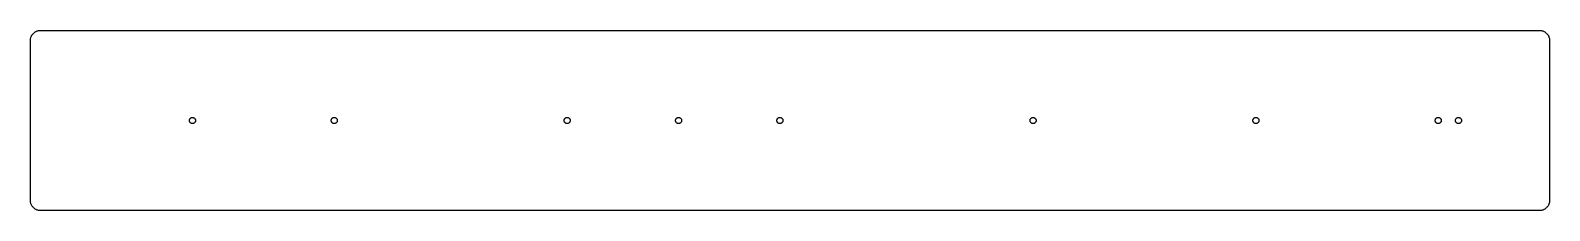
# Model space of a CAD drawing. Extents: x -749 to 751, y -103 to 75.
import ezdxf

# ---------------------------------------------------------------- set-up
doc = ezdxf.new("R2010")
doc.units = 0
doc.layers.add('layer_1', color=250, linetype='CONTINUOUS')

msp = doc.modelspace()

# ---------------------------------------------------------------- linework, layer by layer
at = {"layer": 'layer_1'}
for points in [[(-739.2, 75.1), (740.8, 75.1), (741.3, 75.1), (741.8, 75.1), (742.3, 75), (742.8, 74.9), (743.3, 74.8), (743.8, 74.7), (744.2, 74.5), (744.7, 74.3), (745.1, 74.1), (745.6, 73.9), (746, 73.7), (746.4, 73.4), (746.8, 73.1), (747.2, 72.8), (747.5, 72.5), (747.9, 72.2), (748.2, 71.8), (748.5, 71.5), (748.8, 71.1), (749.1, 70.7), (749.4, 70.3), (749.6, 69.9), (749.8, 69.4), (750, 69), (750.2, 68.5), (750.4, 68.1), (750.5, 67.6), (750.6, 67.1), (750.7, 66.6), (750.8, 66.1), (750.8, 65.6), (750.8, 65.1), (750.8, -92.9), (750.8, -93.4), (750.8, -93.9), (750.7, -94.4), (750.6, -94.9), (750.5, -95.4), (750.4, -95.9), (750.2, -96.3), (750, -96.8), (749.8, -97.2), (749.6, -97.6), (749.4, -98.1), (749.1, -98.5), (748.8, -98.9), (748.5, -99.2), (748.2, -99.6), (747.9, -100), (747.5, -100.3), (747.2, -100.6), (746.8, -100.9), (746.4, -101.2), (746, -101.4), (745.6, -101.7), (745.1, -101.9), (744.7, -102.1), (744.2, -102.3), (743.8, -102.4), (743.3, -102.6), (742.8, -102.7), (742.3, -102.8), (741.8, -102.8), (741.3, -102.9), (740.8, -102.9), (-739.2, -102.9), (-739.7, -102.9), (-740.2, -102.8), (-740.7, -102.8), (-741.2, -102.7), (-741.7, -102.6), (-742.2, -102.4), (-742.6, -102.3), (-743.1, -102.1), (-743.5, -101.9), (-743.9, -101.7), (-744.4, -101.4), (-744.8, -101.2), (-745.2, -100.9), (-745.5, -100.6), (-745.9, -100.3), (-746.2, -100), (-746.6, -99.6), (-746.9, -99.2), (-747.2, -98.9), (-747.5, -98.5), (-747.7, -98.1), (-748, -97.6), (-748.2, -97.2), (-748.4, -96.8), (-748.6, -96.3), (-748.7, -95.9), (-748.9, -95.4), (-749, -94.9), (-749.1, -94.4), (-749.1, -93.9), (-749.2, -93.4), (-749.2, -92.9), (-749.2, 65.1), (-749.2, 65.6), (-749.1, 66.1), (-749.1, 66.6), (-749, 67.1), (-748.9, 67.6), (-748.7, 68.1), (-748.6, 68.5), (-748.4, 69), (-748.2, 69.4), (-748, 69.9), (-747.7, 70.3), (-747.5, 70.7), (-747.2, 71.1), (-746.9, 71.5), (-746.6, 71.8), (-746.2, 72.2), (-745.9, 72.5), (-745.5, 72.8), (-745.2, 73.1), (-744.8, 73.4), (-744.4, 73.7), (-743.9, 73.9), (-743.5, 74.1), (-743.1, 74.3), (-742.6, 74.5), (-742.2, 74.7), (-741.7, 74.8), (-741.2, 74.9), (-740.7, 75), (-740.2, 75.1), (-739.7, 75.1), (-739.2, 75.1)], [(-589.2, -10.9), (-588.9, -10.9), (-588.6, -11), (-588.3, -11), (-588, -11.1), (-587.8, -11.3), (-587.5, -11.4), (-587.3, -11.6), (-587.1, -11.8), (-586.9, -12), (-586.7, -12.2), (-586.5, -12.5), (-586.4, -12.7), (-586.3, -13), (-586.2, -13.3), (-586.2, -13.6), (-586.2, -13.9), (-586.2, -14.2), (-586.2, -14.5), (-586.3, -14.8), (-586.4, -15.1), (-586.5, -15.3), (-586.7, -15.6), (-586.9, -15.8), (-587.1, -16), (-587.3, -16.2), (-587.5, -16.4), (-587.8, -16.5), (-588, -16.7), (-588.3, -16.8), (-588.6, -16.8), (-588.9, -16.9), (-589.2, -16.9), (-589.5, -16.9), (-589.8, -16.8), (-590.1, -16.8), (-590.4, -16.7), (-590.6, -16.5), (-590.9, -16.4), (-591.1, -16.2), (-591.3, -16), (-591.5, -15.8), (-591.7, -15.6), (-591.8, -15.3), (-591.9, -15.1), (-592, -14.8), (-592.1, -14.5), (-592.2, -14.2), (-592.2, -13.9), (-592.2, -13.6), (-592.1, -13.3), (-592, -13), (-591.9, -12.7), (-591.8, -12.5), (-591.7, -12.2), (-591.5, -12), (-591.3, -11.8), (-591.1, -11.6), (-590.9, -11.4), (-590.6, -11.3), (-590.4, -11.1), (-590.1, -11), (-589.8, -11), (-589.5, -10.9), (-589.2, -10.9)], [(-449.2, -10.9), (-448.9, -10.9), (-448.6, -11), (-448.3, -11), (-448, -11.1), (-447.8, -11.3), (-447.5, -11.4), (-447.3, -11.6), (-447.1, -11.8), (-446.9, -12), (-446.7, -12.2), (-446.5, -12.5), (-446.4, -12.7), (-446.3, -13), (-446.2, -13.3), (-446.2, -13.6), (-446.2, -13.9), (-446.2, -14.2), (-446.2, -14.5), (-446.3, -14.8), (-446.4, -15.1), (-446.5, -15.3), (-446.7, -15.6), (-446.9, -15.8), (-447.1, -16), (-447.3, -16.2), (-447.5, -16.4), (-447.8, -16.5), (-448, -16.7), (-448.3, -16.8), (-448.6, -16.8), (-448.9, -16.9), (-449.2, -16.9), (-449.5, -16.9), (-449.8, -16.8), (-450.1, -16.8), (-450.4, -16.7), (-450.6, -16.5), (-450.9, -16.4), (-451.1, -16.2), (-451.3, -16), (-451.5, -15.8), (-451.7, -15.6), (-451.8, -15.3), (-451.9, -15.1), (-452, -14.8), (-452.1, -14.5), (-452.2, -14.2), (-452.2, -13.9), (-452.2, -13.6), (-452.1, -13.3), (-452, -13), (-451.9, -12.7), (-451.8, -12.5), (-451.7, -12.2), (-451.5, -12), (-451.3, -11.8), (-451.1, -11.6), (-450.9, -11.4), (-450.6, -11.3), (-450.4, -11.1), (-450.1, -11), (-449.8, -11), (-449.5, -10.9), (-449.2, -10.9)], [(-219.2, -10.9), (-218.9, -10.9), (-218.6, -11), (-218.3, -11), (-218, -11.1), (-217.8, -11.3), (-217.5, -11.4), (-217.3, -11.6), (-217.1, -11.8), (-216.9, -12), (-216.7, -12.2), (-216.5, -12.5), (-216.4, -12.7), (-216.3, -13), (-216.2, -13.3), (-216.2, -13.6), (-216.2, -13.9), (-216.2, -14.2), (-216.2, -14.5), (-216.3, -14.8), (-216.4, -15.1), (-216.5, -15.3), (-216.7, -15.6), (-216.9, -15.8), (-217.1, -16), (-217.3, -16.2), (-217.5, -16.4), (-217.8, -16.5), (-218, -16.7), (-218.3, -16.8), (-218.6, -16.8), (-218.9, -16.9), (-219.2, -16.9), (-219.5, -16.9), (-219.8, -16.8), (-220.1, -16.8), (-220.4, -16.7), (-220.6, -16.5), (-220.9, -16.4), (-221.1, -16.2), (-221.3, -16), (-221.5, -15.8), (-221.7, -15.6), (-221.8, -15.3), (-221.9, -15.1), (-222, -14.8), (-222.1, -14.5), (-222.2, -14.2), (-222.2, -13.9), (-222.2, -13.6), (-222.1, -13.3), (-222, -13), (-221.9, -12.7), (-221.8, -12.5), (-221.7, -12.2), (-221.5, -12), (-221.3, -11.8), (-221.1, -11.6), (-220.9, -11.4), (-220.6, -11.3), (-220.4, -11.1), (-220.1, -11), (-219.8, -11), (-219.5, -10.9), (-219.2, -10.9)], [(-109.2, -10.9), (-108.9, -10.9), (-108.6, -11), (-108.3, -11), (-108, -11.1), (-107.8, -11.3), (-107.5, -11.4), (-107.3, -11.6), (-107.1, -11.8), (-106.9, -12), (-106.7, -12.2), (-106.5, -12.5), (-106.4, -12.7), (-106.3, -13), (-106.2, -13.3), (-106.2, -13.6), (-106.2, -13.9), (-106.2, -14.2), (-106.2, -14.5), (-106.3, -14.8), (-106.4, -15.1), (-106.5, -15.3), (-106.7, -15.6), (-106.9, -15.8), (-107.1, -16), (-107.3, -16.2), (-107.5, -16.4), (-107.8, -16.5), (-108, -16.7), (-108.3, -16.8), (-108.6, -16.8), (-108.9, -16.9), (-109.2, -16.9), (-109.5, -16.9), (-109.8, -16.8), (-110.1, -16.8), (-110.4, -16.7), (-110.6, -16.5), (-110.9, -16.4), (-111.1, -16.2), (-111.3, -16), (-111.5, -15.8), (-111.7, -15.6), (-111.8, -15.3), (-111.9, -15.1), (-112, -14.8), (-112.1, -14.5), (-112.2, -14.2), (-112.2, -13.9), (-112.2, -13.6), (-112.1, -13.3), (-112, -13), (-111.9, -12.7), (-111.8, -12.5), (-111.7, -12.2), (-111.5, -12), (-111.3, -11.8), (-111.1, -11.6), (-110.9, -11.4), (-110.6, -11.3), (-110.4, -11.1), (-110.1, -11), (-109.8, -11), (-109.5, -10.9), (-109.2, -10.9)], [(-9.2, -10.9), (-8.9, -10.9), (-8.6, -11), (-8.3, -11), (-8, -11.1), (-7.8, -11.3), (-7.5, -11.4), (-7.3, -11.6), (-7.1, -11.8), (-6.9, -12), (-6.7, -12.2), (-6.5, -12.5), (-6.4, -12.7), (-6.3, -13), (-6.2, -13.3), (-6.2, -13.6), (-6.2, -13.9), (-6.2, -14.2), (-6.2, -14.5), (-6.3, -14.8), (-6.4, -15.1), (-6.5, -15.3), (-6.7, -15.6), (-6.9, -15.8), (-7.1, -16), (-7.3, -16.2), (-7.5, -16.4), (-7.8, -16.5), (-8, -16.7), (-8.3, -16.8), (-8.6, -16.8), (-8.9, -16.9), (-9.2, -16.9), (-9.5, -16.9), (-9.8, -16.8), (-10.1, -16.8), (-10.4, -16.7), (-10.6, -16.5), (-10.9, -16.4), (-11.1, -16.2), (-11.3, -16), (-11.5, -15.8), (-11.7, -15.6), (-11.8, -15.3), (-11.9, -15.1), (-12, -14.8), (-12.1, -14.5), (-12.2, -14.2), (-12.2, -13.9), (-12.2, -13.6), (-12.1, -13.3), (-12, -13), (-11.9, -12.7), (-11.8, -12.5), (-11.7, -12.2), (-11.5, -12), (-11.3, -11.8), (-11.1, -11.6), (-10.9, -11.4), (-10.6, -11.3), (-10.4, -11.1), (-10.1, -11), (-9.8, -11), (-9.5, -10.9), (-9.2, -10.9)], [(240.8, -10.9), (241.1, -10.9), (241.4, -11), (241.7, -11), (242, -11.1), (242.2, -11.3), (242.5, -11.4), (242.7, -11.6), (242.9, -11.8), (243.1, -12), (243.3, -12.2), (243.5, -12.5), (243.6, -12.7), (243.7, -13), (243.8, -13.3), (243.8, -13.6), (243.8, -13.9), (243.8, -14.2), (243.8, -14.5), (243.7, -14.8), (243.6, -15.1), (243.5, -15.3), (243.3, -15.6), (243.1, -15.8), (242.9, -16), (242.7, -16.2), (242.5, -16.4), (242.2, -16.5), (242, -16.7), (241.7, -16.8), (241.4, -16.8), (241.1, -16.9), (240.8, -16.9), (240.5, -16.9), (240.2, -16.8), (239.9, -16.8), (239.6, -16.7), (239.4, -16.5), (239.1, -16.4), (238.9, -16.2), (238.7, -16), (238.5, -15.8), (238.3, -15.6), (238.2, -15.3), (238.1, -15.1), (238, -14.8), (237.9, -14.5), (237.8, -14.2), (237.8, -13.9), (237.8, -13.6), (237.9, -13.3), (238, -13), (238.1, -12.7), (238.2, -12.5), (238.3, -12.2), (238.5, -12), (238.7, -11.8), (238.9, -11.6), (239.1, -11.4), (239.4, -11.3), (239.6, -11.1), (239.9, -11), (240.2, -11), (240.5, -10.9), (240.8, -10.9)], [(460.8, -10.9), (461.1, -10.9), (461.4, -11), (461.7, -11), (462, -11.1), (462.2, -11.3), (462.5, -11.4), (462.7, -11.6), (462.9, -11.8), (463.1, -12), (463.3, -12.2), (463.5, -12.5), (463.6, -12.7), (463.7, -13), (463.8, -13.3), (463.8, -13.6), (463.8, -13.9), (463.8, -14.2), (463.8, -14.5), (463.7, -14.8), (463.6, -15.1), (463.5, -15.3), (463.3, -15.6), (463.1, -15.8), (462.9, -16), (462.7, -16.2), (462.5, -16.4), (462.2, -16.5), (462, -16.7), (461.7, -16.8), (461.4, -16.8), (461.1, -16.9), (460.8, -16.9), (460.5, -16.9), (460.2, -16.8), (459.9, -16.8), (459.6, -16.7), (459.4, -16.5), (459.1, -16.4), (458.9, -16.2), (458.7, -16), (458.5, -15.8), (458.3, -15.6), (458.2, -15.3), (458.1, -15.1), (458, -14.8), (457.9, -14.5), (457.8, -14.2), (457.8, -13.9), (457.8, -13.6), (457.9, -13.3), (458, -13), (458.1, -12.7), (458.2, -12.5), (458.3, -12.2), (458.5, -12), (458.7, -11.8), (458.9, -11.6), (459.1, -11.4), (459.4, -11.3), (459.6, -11.1), (459.9, -11), (460.2, -11), (460.5, -10.9), (460.8, -10.9)], [(640.8, -10.9), (641.1, -10.9), (641.4, -11), (641.7, -11), (642, -11.1), (642.2, -11.3), (642.5, -11.4), (642.7, -11.6), (642.9, -11.8), (643.1, -12), (643.3, -12.2), (643.5, -12.5), (643.6, -12.7), (643.7, -13), (643.8, -13.3), (643.8, -13.6), (643.8, -13.9), (643.8, -14.2), (643.8, -14.5), (643.7, -14.8), (643.6, -15.1), (643.5, -15.3), (643.3, -15.6), (643.1, -15.8), (642.9, -16), (642.7, -16.2), (642.5, -16.4), (642.2, -16.5), (642, -16.7), (641.7, -16.8), (641.4, -16.8), (641.1, -16.9), (640.8, -16.9), (640.5, -16.9), (640.2, -16.8), (639.9, -16.8), (639.6, -16.7), (639.4, -16.5), (639.1, -16.4), (638.9, -16.2), (638.7, -16), (638.5, -15.8), (638.3, -15.6), (638.2, -15.3), (638.1, -15.1), (638, -14.8), (637.9, -14.5), (637.8, -14.2), (637.8, -13.9), (637.8, -13.6), (637.9, -13.3), (638, -13), (638.1, -12.7), (638.2, -12.5), (638.3, -12.2), (638.5, -12), (638.7, -11.8), (638.9, -11.6), (639.1, -11.4), (639.4, -11.3), (639.6, -11.1), (639.9, -11), (640.2, -11), (640.5, -10.9), (640.8, -10.9)], [(660.8, -10.9), (661.1, -10.9), (661.4, -11), (661.7, -11), (662, -11.1), (662.2, -11.3), (662.5, -11.4), (662.7, -11.6), (662.9, -11.8), (663.1, -12), (663.3, -12.2), (663.5, -12.5), (663.6, -12.7), (663.7, -13), (663.8, -13.3), (663.8, -13.6), (663.8, -13.9), (663.8, -14.2), (663.8, -14.5), (663.7, -14.8), (663.6, -15.1), (663.5, -15.3), (663.3, -15.6), (663.1, -15.8), (662.9, -16), (662.7, -16.2), (662.5, -16.4), (662.2, -16.5), (662, -16.7), (661.7, -16.8), (661.4, -16.8), (661.1, -16.9), (660.8, -16.9), (660.5, -16.9), (660.2, -16.8), (659.9, -16.8), (659.6, -16.7), (659.4, -16.5), (659.1, -16.4), (658.9, -16.2), (658.7, -16), (658.5, -15.8), (658.3, -15.6), (658.2, -15.3), (658.1, -15.1), (658, -14.8), (657.9, -14.5), (657.8, -14.2), (657.8, -13.9), (657.8, -13.6), (657.9, -13.3), (658, -13), (658.1, -12.7), (658.2, -12.5), (658.3, -12.2), (658.5, -12), (658.7, -11.8), (658.9, -11.6), (659.1, -11.4), (659.4, -11.3), (659.6, -11.1), (659.9, -11), (660.2, -11), (660.5, -10.9), (660.8, -10.9)]]:
    msp.add_lwpolyline(points, close=True, dxfattribs=at)

doc.saveas('drawing.dxf')
